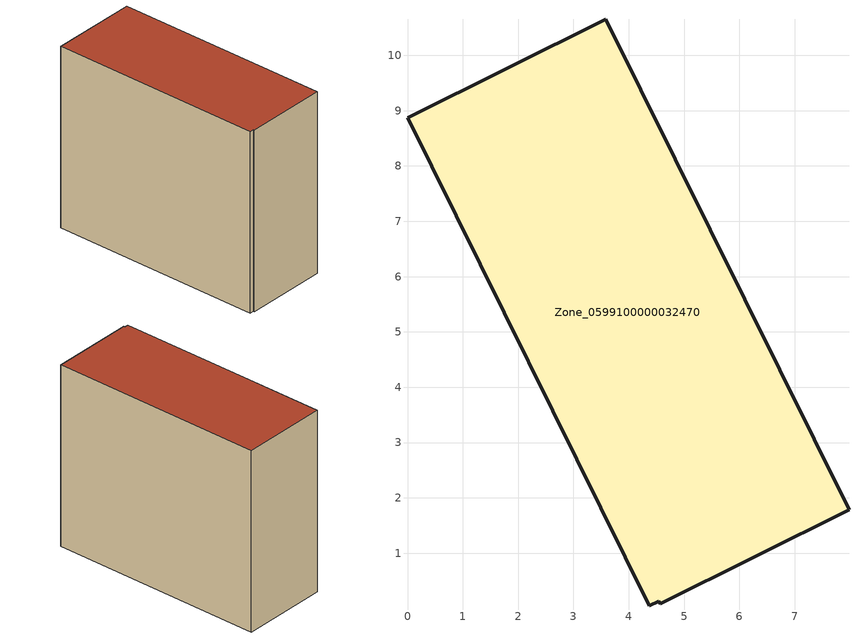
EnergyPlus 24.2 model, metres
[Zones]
Zone_0599100000032470
 floor ground (C_G): 4.57,0.08 4.54,0.13 4.37,0.05 0,8.87 3.58,10.65 7.98,1.79 z0
 wall outside (C_F): 7.98,1.79 3.58,10.65 0,8.87 4.37,0.05 4.54,0.13 4.57,0.08 7.98,1.79 z0:8.41
 roof outside (C_R): 4.54,0.13 4.57,0.08 7.98,1.79 3.58,10.65 0,8.87 4.37,0.05 z8.41
[BUILDING]
Pand.0599100000032470: North Axis=0; Terrain=City; Loads Convergence Tolerance Value=0.04; Temperature Convergence Tolerance Value=0.4; Solar Distribution=FullExterior; Maximum Number of Warmup Days=25; Minimum Number of Warmup Days=1
[Site:Location]
Rotterdam.The.Hague.AP_ZH_NLD Design_Conditions: Latitude=51.96; Longitude=4.45; Time Zone=1; Elevation=-4.5
[SITE:GROUNDTEMPERATURE:BUILDINGSURFACE]
18, 18, 18, 18, 18, 18, 18, 18, 18, 18, 18, 18
[MATERIAL] Thermal Absorptance=0.9; Solar Absorptance=0.7; Visible Absorptance=0.7
Name | Roughness | Thickness | Conductivity | Density | Specific Heat
G.TI.1992-2005 | MediumSmooth | 0.15 | 0.06 | 540 | 1210
F.TI.1992-2005 | Rough | 0.3 | 0.12 | 1920 | 840
R.TI.1992-2005 | MediumRough | 0.2 | 0.08 | 1500 | 1000
[CONSTRUCTION]
C_G: G.TI.1992-2005
C_F: F.TI.1992-2005
C_R: R.TI.1992-2005
[ZONE]
Zone_0599100000032470: Type=1; Multiplier=1; Ceiling Height=Autocalculate; Volume=Autocalculate; Floor Area=autocalculate; Part of Total Floor Area=Yes
[ZONEINFILTRATION:DESIGNFLOWRATE]
Infil_Zone_0599100000032470: Zone or ZoneList or Space or SpaceList=Zone_0599100000032470; Schedule=AlwaysOn; Design Flow Rate Calculation Method=Flow/Area; Flow Rate per Floor Area=0.0015; Constant Term Coefficient=1; Temperature Term Coefficient=0; Velocity Term Coefficient=0; Velocity Squared Term Coefficient=0
[HVACTEMPLATE:ZONE:IDEALLOADSAIRSYSTEM]
Zone_0599100000032470: Maximum Heating Supply Air Temperature=50; Minimum Cooling Supply Air Temperature=13; Maximum Heating Supply Air Humidity Ratio=0.0156; Minimum Cooling Supply Air Humidity Ratio=0.0077; Heating Limit=NoLimit; Cooling Limit=NoLimit; Dehumidification Control Type=ConstantSensibleHeatRatio; Cooling Sensible Heat Ratio=0.7; Dehumidification Setpoint=60; Humidification Control Type=None; Humidification Setpoint=30; Outdoor Air Method=None; Outdoor Air Flow Rate per Person=0.00944; Outdoor Air Flow Rate per Zone Floor Area=0; Outdoor Air Flow Rate per Zone=0; Demand Controlled Ventilation Type=None; Outdoor Air Economizer Type=NoEconomizer; Heat Recovery Type=None; Sensible Heat Recovery Effectiveness=0.7; Latent Heat Recovery Effectiveness=0.65
[ZONECONTROL:THERMOSTAT]
ThermostatControl_Zone_0599100000032470: Zone or ZoneList=Zone_0599100000032470; Control Type Schedule=DualSetpointControlType; Control 1=Thermostat_Zone_0599100000032470; Temperature Difference Between Cutout And Setpoint=0
[THERMOSTATSETPOINT:DUALSETPOINT]
Thermostat_Zone_0599100000032470: Heating Setpoint Temperature Schedule=HeatingSetpoint_Zone_0599100000032470; Cooling Setpoint Temperature Schedule=CoolingSetpoint_Zone_0599100000032470
[SCHEDULE:COMPACT]
HeatingSetpoint_Zone_0599100000032470: Through: 12/31, For: AllDays, Until: 24:00, 21
CoolingSetpoint_Zone_0599100000032470: Through: 12/31, For: AllDays, Until: 24:00, 24
DualSetpointControlType: Through: 12/31, For: AllDays, Until: 24:00, 4
AlwaysOn: Through: 12/31, For: AllDays, Until: 24:00, 1
